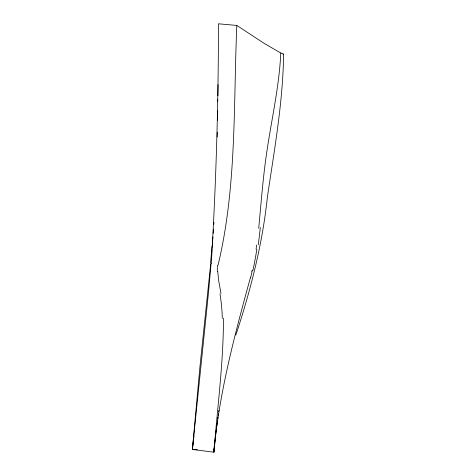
<?xml version="1.0" encoding="UTF-8"?>
<svg xmlns="http://www.w3.org/2000/svg" width="476" height="476" viewBox="0 0 476 476"><rect width="100%" height="100%" fill="white"/><g stroke="black" fill="none" stroke-linecap="round" stroke-linejoin="round"><path stroke-width="0.71" d="M218.02 84.609L217.925 95.67M217.699 111.408L217.538 120.19M212.01 250.322C216.378 174.906 218.395 99.347 218.454 23.8L236.816 25.442C233.383 105.357 236.864 186.913 218.032 265.209M217.288 132.167L217.181 136.999M283.607 54.21C282.964 102.322 274.349 149.821 267.363 197.296C262.431 244.361 250.626 290.181 235.864 335.027M213.795 224.422L213.926 222.363M236.816 25.442L264.204 43.405L280.786 53.02C279.186 87.382 271.189 120.934 266.37 154.884C262.853 179.25 261.08 203.811 258.7 228.307M213.48 229.236L213.194 233.401M212.945 236.905L212.576 241.867M212.534 242.421L212.177 246.889M211.106 263.24L208.47 292.8L192.393 449.445L213.908 452.2L213.968 451.111M213.974 450.165L214.307 446.036M214.414 444.685L214.581 442.662M197.415 449.772L192.393 449.445L199.831 367.853L210.66 264.126M213.998 450.153L215.741 434.57M192.393 449.445L193.5 440.104M193.756 437.944L194.006 435.79M215.896 433.279L216.604 427.525M216.848 425.651L217.163 423.17M217.264 422.438L217.55 420.248M217.746 418.803L217.943 417.369M218.234 415.239L218.43 413.834M218.722 411.746L218.918 410.372M256.671 245.009L256.064 249.126M251.804 271.695L252.125 270.225M250.406 277.663C234.674 335.021 219.144 392.724 213.908 452.2C217.33 407.587 223.512 363.045 223.434 318.242M220.995 293.609L218.538 279.811L217.758 271.38M212.117 250.447A80.753 5.343 -86.6 0 1 211.189 263.633M211.981 246.58A72.429 3.731 -85.5 0 1 210.547 262.883M217.699 99.228A120.38 2.874 -88.3 0 1 217.675 101.263M217.532 110.456A120.38 2.874 -88.3 0 1 217.461 114.472M219.983 293.972A139.849 108.843 -81.8 0 1 222.292 318.385M217.348 271.415A51.783 48.356 -16.6 0 1 217.478 265.186M251.982 271.867A117.596 36.295 -81.2 0 1 250.578 277.865M256.838 249.21A100.388 30.161 -81 0 1 252.786 270.856M260.295 227.415A124.307 34.504 -81 0 1 258.236 244.854M280.786 53.02A21.717 2.398 0 0 1 283.018 54.758"/></g></svg>
